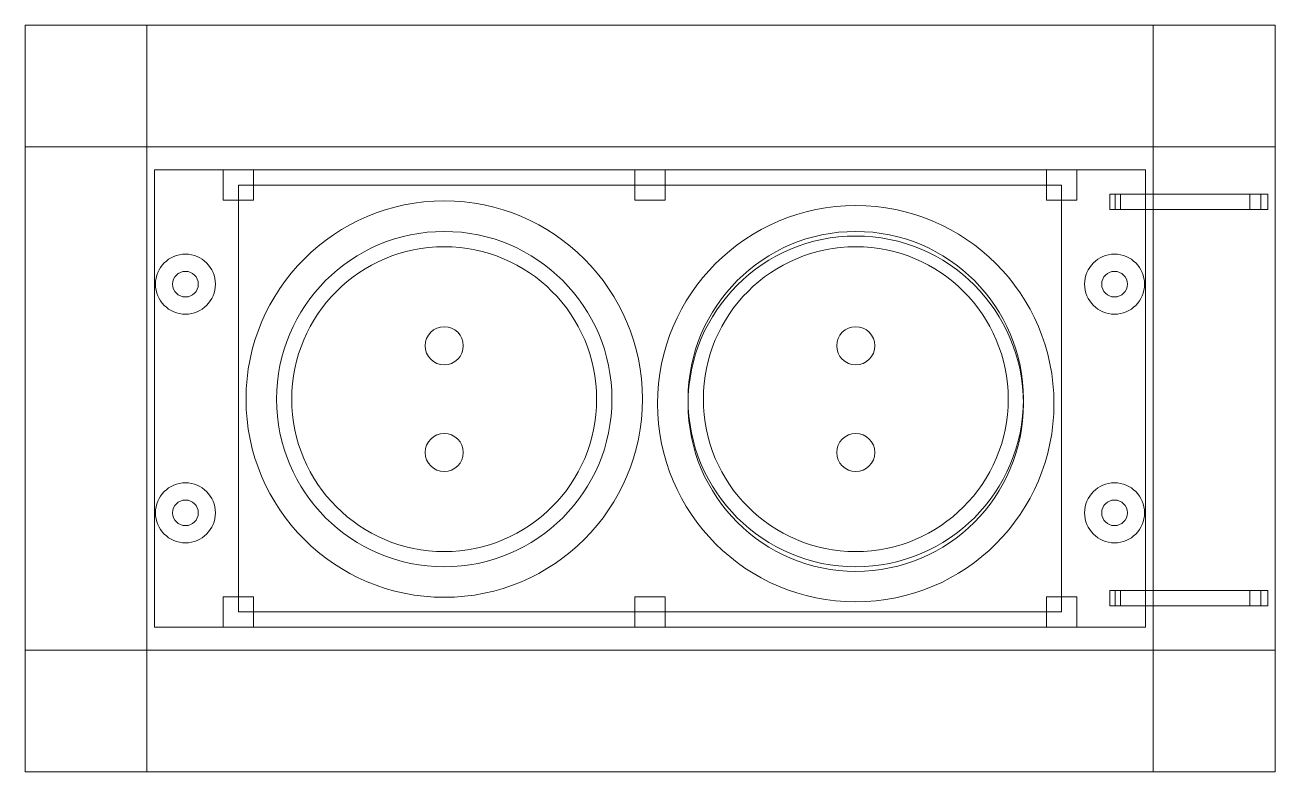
# Model space of a CAD drawing. Header units: inches. Extents: x -430764 to 256483, y 7374 to 217374.
# Drawn here: x -252745 to -244545, y 116627 to 121527 of the extents above; entities that cross this region are included whole.
import ezdxf

# ---------------------------------------------------------------- set-up
doc = ezdxf.new("R2010")
doc.units = ezdxf.units.IN
doc.header["$MEASUREMENT"] = 0
doc.layers.add('CABLETRAYLAYOUT-EMBED 2_DWG$0$DwgTemplate', color=7, linetype='Continuous', lineweight=9)

msp = doc.modelspace()

# ---------------------------------------------------------------- linework, layer by layer
at = {"layer": 'CABLETRAYLAYOUT-EMBED 2_DWG$0$DwgTemplate', "color": 252, "linetype": 'Continuous'}
for p, q in [((-244544.94433, 121527.26392), (-252744.94433, 121527.26392)), ((-244544.94433, 121527.26392), (-252744.94433, 121527.26392)), ((-252744.94433, 121527.26392), (-252744.94433, 116627.26392)), ((-252744.94433, 116627.26392), (-252744.94433, 121527.26392)), ((-251944.94433, 121527.26392), (-252744.94433, 121527.26392)), ((-251944.94433, 121527.26392), (-252744.94433, 121527.26392)), ((-252744.94433, 120727.26392), (-252744.94433, 121527.26392)), ((-252744.94433, 121527.26392), (-252744.94433, 120727.26392)), ((-252744.94433, 121527.26392), (-251944.94433, 121527.26392)), ((-252744.94433, 121527.26392), (-251944.94433, 121527.26392)), ((-252744.94433, 117415.26392), (-252744.94433, 121527.26392)), ((-252744.94433, 117415.26392), (-252744.94433, 121527.26392)), ((-252744.94433, 121527.26392), (-252744.94433, 120727.26392)), ((-252744.94433, 120727.26392), (-252744.94433, 121527.26392)), ((-252744.94433, 121527.26392), (-244544.94433, 121527.26392)), ((-244544.94433, 121527.26392), (-252744.94433, 121527.26392)), ((-251944.94433, 116627.26392), (-251944.94433, 121527.26392)), ((-251944.94433, 116627.26392), (-251944.94433, 121527.26392)), ((-251944.94433, 121527.26392), (-251944.94433, 117415.26392)), ((-251944.94433, 117415.26392), (-251944.94433, 121527.26392)), ((-245344.94433, 121527.26392), (-245344.94433, 116627.26392)), ((-245344.94433, 121527.26392), (-244544.94433, 121527.26392)), ((-245344.94433, 116627.26392), (-245344.94433, 121527.26392)), ((-245344.94433, 121527.26392), (-244544.94433, 121527.26392)), ((-244544.94433, 121527.26392), (-245344.94433, 121527.26392)), ((-244544.94433, 121527.26392), (-245344.94433, 121527.26392)), ((-245344.94433, 120417.48755), (-245344.94433, 121527.26392)), ((-245344.94433, 120417.48755), (-245344.94433, 121527.26392)), ((-244544.94433, 116627.26392), (-244544.94433, 121527.26392)), ((-244544.94433, 116627.26392), (-244544.94433, 121527.26392)), ((-244544.94433, 120727.26392), (-244544.94433, 121527.26392)), ((-244544.94433, 121527.26392), (-244544.94433, 120727.26392)), ((-244544.94433, 121527.26392), (-244544.94433, 120727.26392)), ((-244544.94433, 120727.26392), (-244544.94433, 121527.26392)), ((-244544.94433, 121527.26392), (-244544.94433, 117535.26392)), ((-244544.94433, 117535.26392), (-244544.94433, 121527.26392)), ((-244544.94433, 120727.26392), (-252744.94433, 120727.26392)), ((-244544.94433, 120727.26392), (-252744.94433, 120727.26392)), ((-252744.94433, 120727.26392), (-244544.94433, 120727.26392)), ((-244544.94433, 120727.26392), (-252744.94433, 120727.26392)), ((-251894.94433, 120577.26392), (-245394.94433, 120577.26392)), ((-245394.94433, 120577.26392), (-251894.94433, 120577.26392)), ((-251894.94433, 120577.26392), (-251894.94433, 117577.26392)), ((-251894.94433, 120577.26392), (-251894.94433, 117577.26392)), ((-251894.94433, 117577.26392), (-251894.94433, 120577.26392)), ((-251894.94433, 117577.26392), (-251894.94433, 120577.26392)), ((-245394.94433, 120577.26392), (-251894.94433, 120577.26392)), ((-245394.94433, 120577.26392), (-251894.94433, 120577.26392)), ((-251444.94433, 120577.26392), (-251444.94433, 120377.26392)), ((-251444.94433, 120577.26392), (-251444.94433, 120377.26392)), ((-251444.94433, 120377.26392), (-251444.94433, 120577.26392)), ((-251444.94433, 120377.26392), (-251444.94433, 120577.26392)), ((-251244.94433, 120577.26392), (-251444.94433, 120577.26392)), ((-251244.94433, 120577.26392), (-251444.94433, 120577.26392)), ((-251444.94433, 120577.26392), (-251244.94433, 120577.26392)), ((-251444.94433, 120577.26392), (-251244.94433, 120577.26392)), ((-251244.94433, 120377.26392), (-251244.94433, 120577.26392)), ((-251244.94433, 120377.26392), (-251244.94433, 120577.26392)), ((-251244.94433, 120577.26392), (-251244.94433, 120377.26392)), ((-251244.94433, 120577.26392), (-251244.94433, 120377.26392)), ((-248744.94433, 120577.26392), (-248744.94433, 120377.26392)), ((-248744.94433, 120577.26392), (-248744.94433, 120377.26392)), ((-248544.94433, 120577.26392), (-248744.94433, 120577.26392)), ((-248544.94433, 120577.26392), (-248744.94433, 120577.26392)), ((-248744.94433, 120577.26392), (-248544.94433, 120577.26392)), ((-248744.94433, 120577.26392), (-248544.94433, 120577.26392)), ((-248744.94433, 120377.26392), (-248744.94433, 120577.26392)), ((-248744.94433, 120377.26392), (-248744.94433, 120577.26392)), ((-248544.94433, 120377.26392), (-248544.94433, 120577.26392)), ((-248544.94433, 120377.26392), (-248544.94433, 120577.26392)), ((-248544.94433, 120577.26392), (-248544.94433, 120377.26392)), ((-248544.94433, 120577.26392), (-248544.94433, 120377.26392)), ((-246044.94433, 120577.26392), (-246044.94433, 120377.26392)), ((-246044.94433, 120577.26392), (-246044.94433, 120377.26392)), ((-245844.94433, 120577.26392), (-246044.94433, 120577.26392)), ((-245844.94433, 120577.26392), (-246044.94433, 120577.26392)), ((-246044.94433, 120377.26392), (-246044.94433, 120577.26392)), ((-246044.94433, 120377.26392), (-246044.94433, 120577.26392)), ((-246044.94433, 120577.26392), (-245844.94433, 120577.26392)), ((-246044.94433, 120577.26392), (-245844.94433, 120577.26392)), ((-245844.94433, 120377.26392), (-245844.94433, 120577.26392)), ((-245844.94433, 120377.26392), (-245844.94433, 120577.26392)), ((-245844.94433, 120577.26392), (-245844.94433, 120377.26392)), ((-245844.94433, 120577.26392), (-245844.94433, 120377.26392)), ((-245394.94433, 117577.26392), (-245394.94433, 120577.26392)), ((-245394.94433, 117577.26392), (-245394.94433, 120577.26392)), ((-245394.94433, 120577.26392), (-245394.94433, 117577.26392)), ((-245394.94433, 120577.26392), (-245394.94433, 117577.26392)), ((-251344.94433, 117677.26392), (-251344.94433, 120477.26392)), ((-251344.94433, 117677.26392), (-251344.94433, 120477.26392)), ((-245944.94433, 120477.26392), (-251344.94433, 120477.26392)), ((-251344.94433, 120477.26392), (-245944.94433, 120477.26392)), ((-251344.94433, 120477.26392), (-245944.94433, 120477.26392)), ((-251344.94433, 120477.26392), (-245944.94433, 120477.26392)), ((-251344.94433, 120477.26392), (-251344.94433, 117677.26392)), ((-251344.94433, 120477.26392), (-251344.94433, 117677.26392)), ((-245944.94433, 120477.26392), (-245944.94433, 117677.26392)), ((-245944.94433, 120477.26392), (-245944.94433, 117677.26392)), ((-245944.94433, 117677.26392), (-245944.94433, 120477.26392)), ((-245944.94433, 117677.26392), (-245944.94433, 120477.26392)), ((-251244.94433, 120377.26392), (-251444.94433, 120377.26392)), ((-251244.94433, 120377.26392), (-251444.94433, 120377.26392)), ((-251444.94433, 120377.26392), (-251244.94433, 120377.26392)), ((-251444.94433, 120377.26392), (-251244.94433, 120377.26392)), ((-248744.94433, 120377.26392), (-248544.94433, 120377.26392)), ((-248744.94433, 120377.26392), (-248544.94433, 120377.26392)), ((-248544.94433, 120377.26392), (-248744.94433, 120377.26392)), ((-248544.94433, 120377.26392), (-248744.94433, 120377.26392)), ((-245844.94433, 120377.26392), (-246044.94433, 120377.26392)), ((-245844.94433, 120377.26392), (-246044.94433, 120377.26392)), ((-246044.94433, 120377.26392), (-245844.94433, 120377.26392)), ((-246044.94433, 120377.26392), (-245844.94433, 120377.26392)), ((-245628.3535, 120317.48755), (-245628.3535, 120417.48755)), ((-245628.3535, 120317.48755), (-245628.3535, 120417.48755)), ((-245628.3535, 120417.48755), (-245592.99816, 120417.48755)), ((-245628.3535, 120417.48755), (-245592.99816, 120417.48755)), ((-245628.3535, 120417.48755), (-245557.64282, 120417.48755)), ((-245628.3535, 120417.48755), (-245557.64282, 120417.48755)), ((-245592.99816, 120317.48755), (-245592.99816, 120417.48755)), ((-245592.99816, 120317.48755), (-245592.99816, 120417.48755)), ((-245592.99816, 120417.48755), (-244709.11469, 120417.48755)), ((-245592.99816, 120417.48755), (-244709.11469, 120417.48755)), ((-245592.99816, 120417.48755), (-245592.99816, 120317.48755)), ((-245592.99816, 120417.48755), (-245592.99816, 120317.48755)), ((-245592.99816, 120417.48755), (-245394.94433, 120417.48755)), ((-245592.99816, 120417.48755), (-245394.94433, 120417.48755)), ((-244592.99816, 120417.48755), (-245592.99816, 120417.48755)), ((-245592.99816, 120417.48755), (-244592.99816, 120417.48755)), ((-245557.64282, 120417.48755), (-245557.64282, 120317.48755)), ((-245557.64282, 120417.48755), (-245557.64282, 120317.48755)), ((-244638.40401, 120417.48755), (-245557.64282, 120417.48755)), ((-245557.64282, 120417.48755), (-244638.40401, 120417.48755)), ((-245394.94433, 120417.48755), (-244592.99816, 120417.48755)), ((-245394.94433, 120417.48755), (-244592.99816, 120417.48755)), ((-245344.94433, 120317.48755), (-245344.94433, 120417.48755)), ((-245344.94433, 120317.48755), (-245344.94433, 120417.48755)), ((-244709.11469, 120417.48755), (-244709.11469, 120317.48755)), ((-244709.11469, 120417.48755), (-244709.11469, 120317.48755)), ((-244638.40401, 120417.48755), (-244709.11469, 120417.48755)), ((-244638.40401, 120417.48755), (-244709.11469, 120417.48755)), ((-244638.40401, 120317.48755), (-244638.40401, 120417.48755)), ((-244638.40401, 120317.48755), (-244638.40401, 120417.48755)), ((-244592.99816, 120417.48755), (-244592.99816, 120317.48755)), ((-244592.99816, 120417.48755), (-244592.99816, 120317.48755)), ((-244592.99816, 120317.48755), (-244592.99816, 120417.48755)), ((-244592.99816, 120317.48755), (-244592.99816, 120417.48755)), ((-245592.99816, 120317.48755), (-245628.3535, 120317.48755)), ((-245628.3535, 120317.48755), (-245592.99816, 120317.48755)), ((-245557.64282, 120317.48755), (-245628.3535, 120317.48755)), ((-245557.64282, 120317.48755), (-245628.3535, 120317.48755)), ((-245592.99816, 120317.48755), (-244592.99816, 120317.48755)), ((-245592.99816, 120317.48755), (-244592.99816, 120317.48755)), ((-244709.11469, 120317.48755), (-245592.99816, 120317.48755)), ((-245592.99816, 120317.48755), (-244709.11469, 120317.48755)), ((-245394.94433, 120317.48755), (-245592.99816, 120317.48755)), ((-245592.99816, 120317.48755), (-245394.94433, 120317.48755)), ((-245557.64282, 120317.48755), (-244638.40401, 120317.48755)), ((-245557.64282, 120317.48755), (-244638.40401, 120317.48755)), ((-244592.99816, 120317.48755), (-245394.94433, 120317.48755)), ((-245394.94433, 120317.48755), (-244592.99816, 120317.48755)), ((-245344.94433, 117817.48755), (-245344.94433, 120317.48755)), ((-245344.94433, 117817.48755), (-245344.94433, 120317.48755)), ((-244709.11469, 120317.48755), (-244638.40401, 120317.48755)), ((-244709.11469, 120317.48755), (-244638.40401, 120317.48755)), ((-251244.94433, 117777.26392), (-251444.94433, 117777.26392)), ((-251244.94433, 117777.26392), (-251444.94433, 117777.26392)), ((-251444.94433, 117777.26392), (-251444.94433, 117577.26392)), ((-251444.94433, 117777.26392), (-251444.94433, 117577.26392)), ((-251444.94433, 117577.26392), (-251444.94433, 117777.26392)), ((-251444.94433, 117577.26392), (-251444.94433, 117777.26392)), ((-251444.94433, 117777.26392), (-251244.94433, 117777.26392)), ((-251444.94433, 117777.26392), (-251244.94433, 117777.26392)), ((-251244.94433, 117577.26392), (-251244.94433, 117777.26392)), ((-251244.94433, 117577.26392), (-251244.94433, 117777.26392)), ((-251244.94433, 117777.26392), (-251244.94433, 117577.26392)), ((-251244.94433, 117777.26392), (-251244.94433, 117577.26392)), ((-248744.94433, 117777.26392), (-248544.94433, 117777.26392)), ((-248744.94433, 117777.26392), (-248544.94433, 117777.26392)), ((-248744.94433, 117777.26392), (-248744.94433, 117577.26392)), ((-248744.94433, 117777.26392), (-248744.94433, 117577.26392)), ((-248544.94433, 117777.26392), (-248744.94433, 117777.26392)), ((-248544.94433, 117777.26392), (-248744.94433, 117777.26392)), ((-248744.94433, 117577.26392), (-248744.94433, 117777.26392)), ((-248744.94433, 117577.26392), (-248744.94433, 117777.26392)), ((-248544.94433, 117777.26392), (-248544.94433, 117577.26392)), ((-248544.94433, 117777.26392), (-248544.94433, 117577.26392)), ((-248544.94433, 117577.26392), (-248544.94433, 117777.26392)), ((-248544.94433, 117577.26392), (-248544.94433, 117777.26392)), ((-245844.94433, 117777.26392), (-246044.94433, 117777.26392)), ((-245844.94433, 117777.26392), (-246044.94433, 117777.26392)), ((-246044.94433, 117577.26392), (-246044.94433, 117777.26392)), ((-246044.94433, 117577.26392), (-246044.94433, 117777.26392)), ((-246044.94433, 117777.26392), (-246044.94433, 117577.26392)), ((-246044.94433, 117777.26392), (-246044.94433, 117577.26392)), ((-246044.94433, 117777.26392), (-245844.94433, 117777.26392)), ((-246044.94433, 117777.26392), (-245844.94433, 117777.26392)), ((-245844.94433, 117777.26392), (-245844.94433, 117577.26392)), ((-245844.94433, 117777.26392), (-245844.94433, 117577.26392)), ((-245844.94433, 117577.26392), (-245844.94433, 117777.26392)), ((-245844.94433, 117577.26392), (-245844.94433, 117777.26392)), ((-245628.3535, 117817.48755), (-245592.99816, 117817.48755)), ((-245628.3535, 117817.48755), (-245592.99816, 117817.48755)), ((-245628.3535, 117717.48755), (-245628.3535, 117817.48755)), ((-245628.3535, 117717.48755), (-245628.3535, 117817.48755)), ((-245628.3535, 117817.48755), (-245557.64282, 117817.48755)), ((-245628.3535, 117817.48755), (-245557.64282, 117817.48755)), ((-244592.99816, 117817.48755), (-245592.99816, 117817.48755)), ((-245592.99816, 117817.48755), (-244592.99816, 117817.48755)), ((-245592.99816, 117817.48755), (-244709.11469, 117817.48755)), ((-245592.99816, 117817.48755), (-244709.11469, 117817.48755)), ((-245592.99816, 117817.48755), (-245394.94433, 117817.48755)), ((-245592.99816, 117817.48755), (-245394.94433, 117817.48755)), ((-245592.99816, 117717.48755), (-245592.99816, 117817.48755)), ((-245592.99816, 117717.48755), (-245592.99816, 117817.48755)), ((-245592.99816, 117817.48755), (-245592.99816, 117717.48755)), ((-245592.99816, 117817.48755), (-245592.99816, 117717.48755)), ((-244638.40401, 117817.48755), (-245557.64282, 117817.48755)), ((-245557.64282, 117817.48755), (-244638.40401, 117817.48755)), ((-245557.64282, 117817.48755), (-245557.64282, 117717.48755)), ((-245557.64282, 117817.48755), (-245557.64282, 117717.48755)), ((-245394.94433, 117817.48755), (-244592.99816, 117817.48755)), ((-245394.94433, 117817.48755), (-244592.99816, 117817.48755)), ((-245344.94433, 117717.48755), (-245344.94433, 117817.48755)), ((-245344.94433, 117717.48755), (-245344.94433, 117817.48755)), ((-244638.40401, 117817.48755), (-244709.11469, 117817.48755)), ((-244638.40401, 117817.48755), (-244709.11469, 117817.48755)), ((-244709.11469, 117817.48755), (-244709.11469, 117717.48755)), ((-244709.11469, 117817.48755), (-244709.11469, 117717.48755)), ((-244638.40401, 117717.48755), (-244638.40401, 117817.48755)), ((-244638.40401, 117717.48755), (-244638.40401, 117817.48755)), ((-244592.99816, 117717.48755), (-244592.99816, 117817.48755)), ((-244592.99816, 117717.48755), (-244592.99816, 117817.48755)), ((-244592.99816, 117817.48755), (-244592.99816, 117717.48755)), ((-244592.99816, 117817.48755), (-244592.99816, 117717.48755)), ((-251344.94433, 117677.26392), (-245944.94433, 117677.26392)), ((-251344.94433, 117677.26392), (-245944.94433, 117677.26392)), ((-245944.94433, 117677.26392), (-251344.94433, 117677.26392)), ((-251344.94433, 117677.26392), (-245944.94433, 117677.26392)), ((-245592.99816, 117717.48755), (-245628.3535, 117717.48755)), ((-245628.3535, 117717.48755), (-245592.99816, 117717.48755)), ((-245557.64282, 117717.48755), (-245628.3535, 117717.48755)), ((-245557.64282, 117717.48755), (-245628.3535, 117717.48755)), ((-244709.11469, 117717.48755), (-245592.99816, 117717.48755)), ((-245592.99816, 117717.48755), (-244709.11469, 117717.48755)), ((-245592.99816, 117717.48755), (-244592.99816, 117717.48755)), ((-245592.99816, 117717.48755), (-244592.99816, 117717.48755)), ((-245394.94433, 117717.48755), (-245592.99816, 117717.48755)), ((-245592.99816, 117717.48755), (-245394.94433, 117717.48755)), ((-245557.64282, 117717.48755), (-244638.40401, 117717.48755)), ((-245557.64282, 117717.48755), (-244638.40401, 117717.48755)), ((-244592.99816, 117717.48755), (-245394.94433, 117717.48755)), ((-245394.94433, 117717.48755), (-244592.99816, 117717.48755)), ((-245344.94433, 117535.26392), (-245344.94433, 117717.48755)), ((-245344.94433, 117535.26392), (-245344.94433, 117717.48755)), ((-244709.11469, 117717.48755), (-244638.40401, 117717.48755)), ((-244709.11469, 117717.48755), (-244638.40401, 117717.48755)), ((-251894.94433, 117577.26392), (-245394.94433, 117577.26392)), ((-245394.94433, 117577.26392), (-251894.94433, 117577.26392)), ((-245394.94433, 117577.26392), (-251894.94433, 117577.26392)), ((-245394.94433, 117577.26392), (-251894.94433, 117577.26392)), ((-251244.94433, 117577.26392), (-251444.94433, 117577.26392)), ((-251244.94433, 117577.26392), (-251444.94433, 117577.26392)), ((-251444.94433, 117577.26392), (-251244.94433, 117577.26392)), ((-251444.94433, 117577.26392), (-251244.94433, 117577.26392)), ((-248744.94433, 117577.26392), (-248544.94433, 117577.26392)), ((-248744.94433, 117577.26392), (-248544.94433, 117577.26392)), ((-248544.94433, 117577.26392), (-248744.94433, 117577.26392)), ((-248544.94433, 117577.26392), (-248744.94433, 117577.26392)), ((-245844.94433, 117577.26392), (-246044.94433, 117577.26392)), ((-245844.94433, 117577.26392), (-246044.94433, 117577.26392)), ((-246044.94433, 117577.26392), (-245844.94433, 117577.26392)), ((-246044.94433, 117577.26392), (-245844.94433, 117577.26392)), ((-245344.94433, 117501.26392), (-245344.94433, 117535.26392)), ((-245344.94433, 117501.26392), (-245344.94433, 117535.26392)), ((-244544.94433, 117535.26392), (-244544.94433, 117501.26392)), ((-244544.94433, 117501.26392), (-244544.94433, 117535.26392)), ((-244544.94433, 117427.26392), (-252744.94433, 117427.26392)), ((-244544.94433, 117427.26392), (-252744.94433, 117427.26392)), ((-252744.94433, 117427.26392), (-244544.94433, 117427.26392)), ((-244544.94433, 117427.26392), (-252744.94433, 117427.26392)), ((-252744.94433, 117415.26392), (-252744.94433, 117427.26392)), ((-252744.94433, 117427.26392), (-252744.94433, 117415.26392)), ((-252744.94433, 117427.26392), (-252744.94433, 116627.26392)), ((-252744.94433, 116627.26392), (-252744.94433, 117427.26392)), ((-245344.94433, 117475.26392), (-245344.94433, 117501.26392)), ((-245344.94433, 117475.26392), (-245344.94433, 117501.26392)), ((-245344.94433, 117441.26392), (-245344.94433, 117475.26392)), ((-245344.94433, 117441.26392), (-245344.94433, 117475.26392)), ((-245344.94433, 117415.26392), (-245344.94433, 117441.26392)), ((-245344.94433, 117415.26392), (-245344.94433, 117441.26392)), ((-244544.94433, 117501.26392), (-244544.94433, 117475.26392)), ((-244544.94433, 117475.26392), (-244544.94433, 117501.26392)), ((-244544.94433, 117475.26392), (-244544.94433, 117441.26392)), ((-244544.94433, 117441.26392), (-244544.94433, 117475.26392)), ((-244544.94433, 117441.26392), (-244544.94433, 117415.26392)), ((-244544.94433, 117415.26392), (-244544.94433, 117441.26392)), ((-244544.94433, 117427.26392), (-244544.94433, 117415.26392)), ((-244544.94433, 117415.26392), (-244544.94433, 117427.26392)), ((-244544.94433, 116627.26392), (-244544.94433, 117427.26392)), ((-244544.94433, 117427.26392), (-244544.94433, 116627.26392)), ((-252744.94433, 117381.26392), (-252744.94433, 117415.26392)), ((-252744.94433, 117381.26392), (-252744.94433, 117415.26392)), ((-252744.94433, 117381.26392), (-252744.94433, 117415.26392)), ((-252744.94433, 117415.26392), (-252744.94433, 117381.26392)), ((-252744.94433, 117355.26392), (-252744.94433, 117381.26392)), ((-252744.94433, 117355.26392), (-252744.94433, 117381.26392)), ((-252744.94433, 117355.26392), (-252744.94433, 117381.26392)), ((-252744.94433, 117381.26392), (-252744.94433, 117355.26392)), ((-252744.94433, 117321.26392), (-252744.94433, 117355.26392)), ((-252744.94433, 117321.26392), (-252744.94433, 117355.26392)), ((-252744.94433, 117321.26392), (-252744.94433, 117355.26392)), ((-252744.94433, 117355.26392), (-252744.94433, 117321.26392)), ((-251944.94433, 117415.26392), (-251944.94433, 117381.26392)), ((-251944.94433, 117381.26392), (-251944.94433, 117415.26392)), ((-251944.94433, 117381.26392), (-251944.94433, 117355.26392)), ((-251944.94433, 117355.26392), (-251944.94433, 117381.26392)), ((-251944.94433, 117355.26392), (-251944.94433, 117321.26392)), ((-251944.94433, 117321.26392), (-251944.94433, 117355.26392)), ((-245344.94433, 117381.26392), (-245344.94433, 117415.26392)), ((-245344.94433, 117381.26392), (-245344.94433, 117415.26392)), ((-245344.94433, 117355.26392), (-245344.94433, 117381.26392)), ((-245344.94433, 117355.26392), (-245344.94433, 117381.26392)), ((-245344.94433, 117321.26392), (-245344.94433, 117355.26392)), ((-245344.94433, 117321.26392), (-245344.94433, 117355.26392)), ((-244544.94433, 117415.26392), (-244544.94433, 117381.26392)), ((-244544.94433, 117381.26392), (-244544.94433, 117415.26392)), ((-244544.94433, 117415.26392), (-244544.94433, 117381.26392)), ((-244544.94433, 117381.26392), (-244544.94433, 117415.26392)), ((-244544.94433, 117381.26392), (-244544.94433, 117355.26392)), ((-244544.94433, 117355.26392), (-244544.94433, 117381.26392)), ((-244544.94433, 117381.26392), (-244544.94433, 117355.26392)), ((-244544.94433, 117355.26392), (-244544.94433, 117381.26392)), ((-244544.94433, 117355.26392), (-244544.94433, 117321.26392)), ((-244544.94433, 117321.26392), (-244544.94433, 117355.26392)), ((-244544.94433, 117355.26392), (-244544.94433, 117321.26392)), ((-244544.94433, 117321.26392), (-244544.94433, 117355.26392)), ((-252744.94433, 116627.26392), (-252744.94433, 117321.26392)), ((-252744.94433, 116627.26392), (-252744.94433, 117321.26392)), ((-252744.94433, 116627.26392), (-252744.94433, 117321.26392)), ((-252744.94433, 117321.26392), (-252744.94433, 116627.26392)), ((-251944.94433, 117321.26392), (-251944.94433, 116627.26392)), ((-251944.94433, 116627.26392), (-251944.94433, 117321.26392)), ((-245344.94433, 116627.26392), (-245344.94433, 117321.26392)), ((-245344.94433, 116627.26392), (-245344.94433, 117321.26392)), ((-244544.94433, 117321.26392), (-244544.94433, 116627.26392)), ((-244544.94433, 116627.26392), (-244544.94433, 117321.26392)), ((-244544.94433, 117321.26392), (-244544.94433, 116627.26392)), ((-244544.94433, 116627.26392), (-244544.94433, 117321.26392)), ((-244544.94433, 116627.26392), (-252744.94433, 116627.26392)), ((-244544.94433, 116627.26392), (-252744.94433, 116627.26392)), ((-252744.94433, 116627.26392), (-244544.94433, 116627.26392)), ((-244544.94433, 116627.26392), (-252744.94433, 116627.26392)), ((-252744.94433, 116627.26392), (-251944.94433, 116627.26392)), ((-252744.94433, 116627.26392), (-251944.94433, 116627.26392)), ((-251944.94433, 116627.26392), (-252744.94433, 116627.26392)), ((-251944.94433, 116627.26392), (-252744.94433, 116627.26392)), ((-245344.94433, 116627.26392), (-244544.94433, 116627.26392)), ((-245344.94433, 116627.26392), (-244544.94433, 116627.26392)), ((-244544.94433, 116627.26392), (-245344.94433, 116627.26392)), ((-244544.94433, 116627.26392), (-245344.94433, 116627.26392))]:
    msp.add_line(p, q, dxfattribs=at)
for centre, radius in [((-249994.94433, 119073.01952), 1300), ((-249994.94433, 119073.01952), 1300), ((-247294.94433, 119043.14149), 1300), ((-247294.94433, 119043.14149), 1300), ((-249994.94433, 119073.01952), 1100), ((-249994.94433, 119073.01952), 1100), ((-249994.94433, 119073.01952), 1100), ((-249994.94433, 119073.01952), 1100), ((-249994.94433, 119073.01952), 1100), ((-249994.94433, 119073.01952), 1100), ((-247294.94433, 119073.01952), 1100), ((-247294.94433, 119073.01952), 1100), ((-247294.94433, 119073.01952), 1100), ((-247294.94433, 119073.01952), 1100), ((-247294.94433, 119043.14149), 1100), ((-247294.94433, 119043.14149), 1100), ((-249994.94433, 119073.01952), 1000), ((-249994.94433, 119073.01952), 1000), ((-249994.94433, 119073.01952), 1000), ((-249994.94433, 119073.01952), 1000), ((-247294.94433, 119073.01952), 1000), ((-247294.94433, 119073.01952), 1000), ((-247294.94433, 119073.01952), 1000), ((-247294.94433, 119073.01952), 1000), ((-251692.44433, 119827.26392), 196.85), ((-251692.44433, 119827.26392), 196.85), ((-251692.44433, 119827.26392), 196.85), ((-251692.44433, 119827.26392), 196.85), ((-245597.44433, 119827.26392), 196.85), ((-245597.44433, 119827.26392), 196.85), ((-245597.44433, 119827.26392), 196.85), ((-245597.44433, 119827.26392), 196.85), ((-251692.44433, 119827.26392), 84.1375), ((-251692.44433, 119827.26392), 84.1375), ((-251692.44433, 119827.26392), 84.1375), ((-251692.44433, 119827.26392), 84.1375), ((-245597.44433, 119827.26392), 84.1375), ((-245597.44433, 119827.26392), 84.1375), ((-245597.44433, 119827.26392), 84.1375), ((-245597.44433, 119827.26392), 84.1375), ((-249994.94433, 119423.01952), 125), ((-249994.94433, 119423.01952), 125), ((-249994.94433, 119423.01952), 125), ((-249994.94433, 119423.01952), 125), ((-247294.94433, 119423.01952), 125), ((-247294.94433, 119423.01952), 125), ((-247294.94433, 119423.01952), 125), ((-247294.94433, 119423.01952), 125), ((-249994.94433, 118723.01952), 125), ((-249994.94433, 118723.01952), 125), ((-249994.94433, 118723.01952), 125), ((-249994.94433, 118723.01952), 125), ((-247294.94433, 118723.01952), 125), ((-247294.94433, 118723.01952), 125), ((-247294.94433, 118723.01952), 125), ((-247294.94433, 118723.01952), 125), ((-251692.44433, 118327.26392), 196.85), ((-251692.44433, 118327.26392), 196.85), ((-251692.44433, 118327.26392), 196.85), ((-251692.44433, 118327.26392), 196.85), ((-245597.44433, 118327.26392), 196.85), ((-245597.44433, 118327.26392), 196.85), ((-245597.44433, 118327.26392), 196.85), ((-245597.44433, 118327.26392), 196.85), ((-251692.44433, 118327.26392), 84.1375), ((-251692.44433, 118327.26392), 84.1375), ((-251692.44433, 118327.26392), 84.1375), ((-251692.44433, 118327.26392), 84.1375), ((-245597.44433, 118327.26392), 84.1375), ((-245597.44433, 118327.26392), 84.1375), ((-245597.44433, 118327.26392), 84.1375), ((-245597.44433, 118327.26392), 84.1375)]:
    msp.add_circle(centre, radius, dxfattribs=at)

doc.saveas('drawing.dxf')
